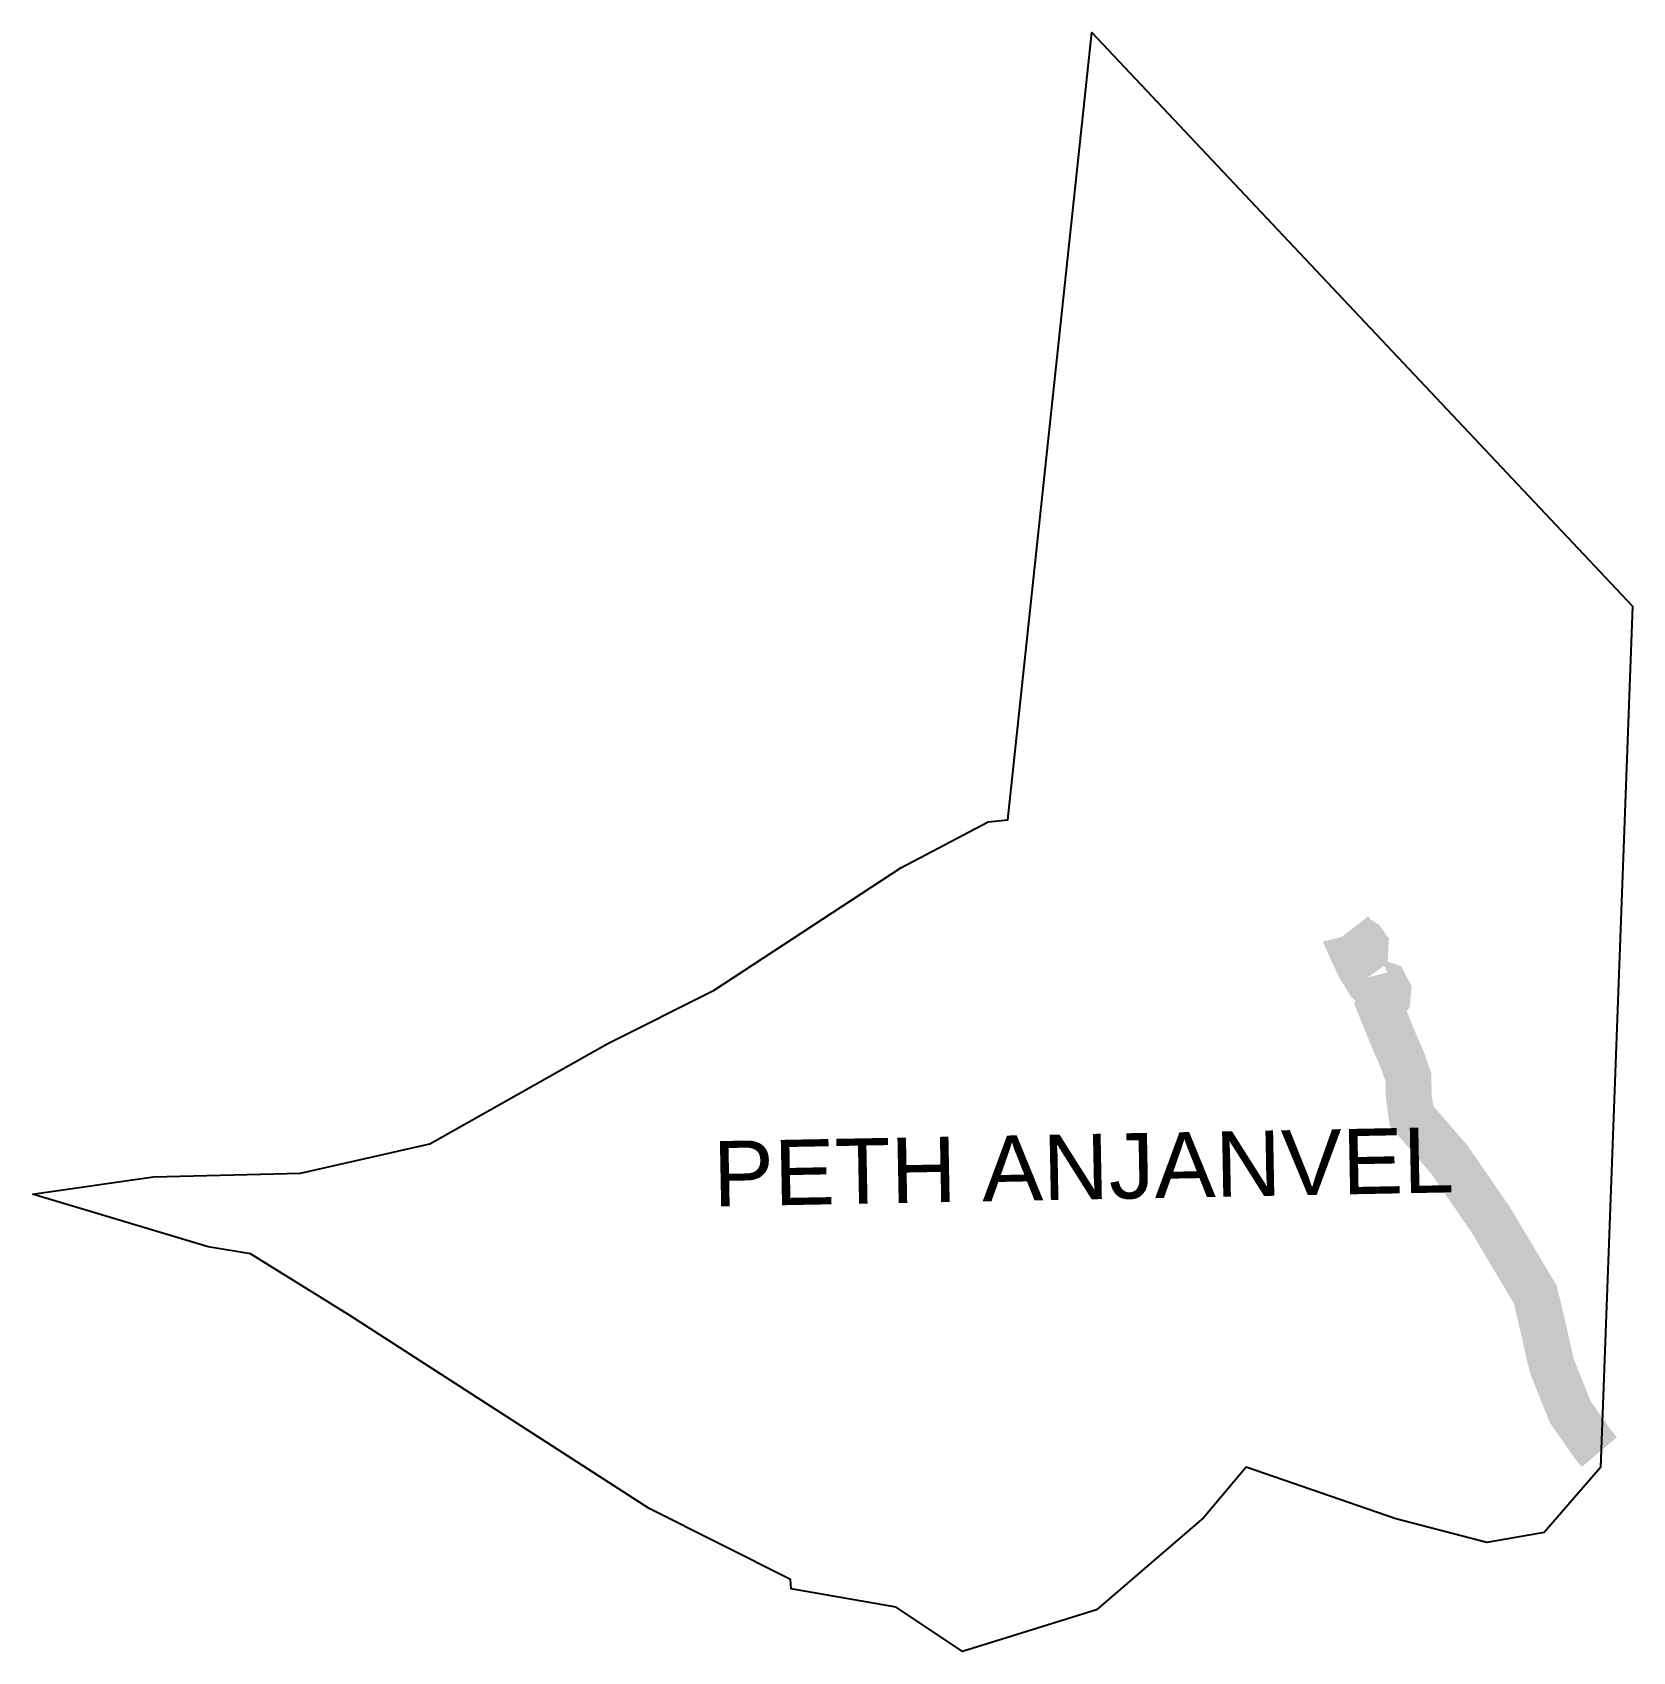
# Model space of a CAD drawing. Header units: metres. Extents: x 302634 to 304378, y 1943094 to 1944859.
import ezdxf

# ---------------------------------------------------------------- set-up
doc = ezdxf.new("R2010")
doc.units = ezdxf.units.M
for name, color, linetype in [('UNPROTECTED', 130, 'Continuous'), ('UNPROTECTED DUE TO CREEK', 150, 'Continuous'), ('VILLAGE NAME', 250, 'Continuous')]:
    doc.layers.add(name, color=color, linetype=linetype)
doc.styles.get("Standard").update_dxf_attribs({"font": 'simplex.shx'})

msp = doc.modelspace()

# ---------------------------------------------------------------- linework, layer by layer
at = {"color": 3, "flags": 128}
msp.add_lwpolyline([(302633.8, 1943592.3), (302765.7, 1943611.2), (302925.9, 1943615), (303067, 1943647.2), (303261.1, 1943756.5), (303377, 1943814.4), (303580.1, 1943947.9), (303675.4, 1943998), (303697, 1944000.1), (303788.4, 1944858.7), (304377.7, 1944233.1), (304342.7, 1943294.4), (304281.4, 1943223.5), (304218.9, 1943212.5), (304119.5, 1943238.1), (303956.4, 1943294.7), (303910.3, 1943239.7), (303793.3, 1943139), (303647.6, 1943093.5), (303575.2, 1943141.9), (303460.6, 1943162.1), (303459.9, 1943172.3), (303305.9, 1943249.5), (302978.6, 1943460.8), (302871.6, 1943527.3), (302825.4, 1943534.8), (302720, 1943566.4), (302633.8, 1943592.3)], dxfattribs=at)
at = {"layer": 'UNPROTECTED', "flags": 128}
msp.add_lwpolyline([(304282.7, 1943435.6, 50, 50, 0), (304280, 1943447.7, 50, 50, 0), (304271.7, 1943482.7, 50, 50, 0), (304222.7, 1943564.9, 50, 50, 0), (304196.3, 1943603.3, 50, 50, 0), (304177.9, 1943630, 50, 50, 0), (304151.1, 1943661, 50, 50, 0), (304136.8, 1943677.5, 50, 50, 0), (304133.8, 1943698.6, 50, 50, 0), (304133.5, 1943712.1, 50, 50, 0), (304133.5, 1943719.1, 50, 50, 0), (304126.7, 1943738.7, 50, 50, 0), (304119.3, 1943755.5, 50, 50, 0), (304112.4, 1943772.3, 50, 50, 0), (304102.6, 1943796.4, 50, 50, 0), (304106.5, 1943801.4, 50, 50, 0), (304110.6, 1943806, 50, 50, 0), (304111.3, 1943813.9, 50, 50, 0), (304107.9, 1943820.3, 50, 50, 0), (304104.6, 1943821.4, 50, 50, 0), (304096.1, 1943818.2, 50, 50, 0), (304090.2, 1943823.6, 50, 50, 0), (304079.6, 1943841, 50, 50, 0), (304075.2, 1943850.6, 50, 50, 0), (304078.3, 1943851.4, 50, 50, 0), (304086.4, 1943857.3, 50, 50, 0), (304086.7, 1943863.5, 50, 50, 0), (304083.9, 1943867.4, 50, 50, 0), (304075, 1943873, 50, 50, 0), (304069.8, 1943879.7, 0, 0, 0)], format="xyseb", dxfattribs=at)
at = {"layer": 'UNPROTECTED DUE TO CREEK', "const_width": 50, "flags": 128}
msp.add_lwpolyline([(304341.6, 1943311.1), (304334.4, 1943319.6), (304309.8, 1943354.8), (304289.6, 1943405.3), (304282.7, 1943435.6)], dxfattribs=at)

# ---------------------------------------------------------------- texts
at = {"layer": 'VILLAGE NAME', "insert": (303374.9, 1943649.9), "char_height": 71.235, "attachment_point": 1, "rotation": 1.1028}
msp.add_mtext_dynamic_manual_height_columns('{\\fArial|b0|i0|c0|p34;PETH ANJANVEL}', width=1029.278, gutter_width=356.2, heights=[0], dxfattribs=at)

doc.saveas('drawing.dxf')
